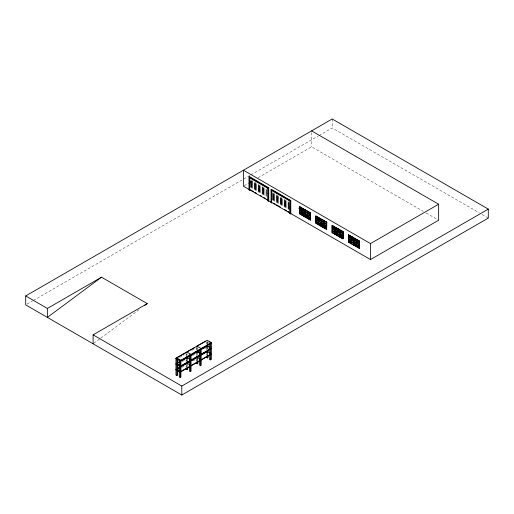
<?xml version="1.0" encoding="UTF-8"?>
<svg xmlns="http://www.w3.org/2000/svg" width="514" height="514" viewBox="0 0 514 514"><rect width="100%" height="100%" fill="white"/><g stroke="black" fill="none" stroke-linecap="round" stroke-linejoin="round"><path stroke-width="0.39" stroke-dasharray="2.57 1.93" d="M93.76 343.333L100.204 338.546M100.853 338.071L140.161 308.869M27.088 304.082L32.652 300.876M33.346 300.472L250.183 175.287M250.877 174.882L318.288 135.966M318.982 135.561L332.192 127.941L479.279 212.86M244.105 185.792L249.669 182.579M250.363 182.174L253.145 180.568M258.015 177.76L311.568 146.837L423.369 211.389M179.604 357.455L184.327 354.724M191.78 350.426L196.502 347.695M182.303 361.49L184.327 360.32M192.454 355.63L196.502 353.291M204.63 348.601L206.654 347.432M181.628 367.471L185.001 365.525M193.129 360.834L195.153 359.665M482.055 214.46L488.3 218.071M426.151 212.989L438.648 220.21M250.331 179.881L266.605 189.377M272.375 192.609L289.331 202.497M250.331 180.793L266.605 190.186M272.375 193.521L289.331 203.306M250.331 180.889L266.605 190.289M272.375 193.617L289.331 203.409M250.331 181.705L266.605 191.099M272.375 194.433L289.331 204.219M250.331 181.802L266.605 191.202M272.375 194.53L289.331 204.321M250.331 182.618L266.605 192.011M272.375 195.346L289.331 205.131M250.331 182.714L266.605 192.114M272.375 195.442L289.331 205.234M250.331 183.53L267.961 193.707M272.375 196.258L290.686 206.827M250.331 183.626L266.605 193.026M272.375 196.354L289.331 206.146M250.331 184.442L266.605 193.836M272.375 197.17L290.686 207.74M250.331 184.539L266.605 193.939M272.375 197.267L289.331 207.058M250.331 185.355L266.605 194.755M272.375 198.083L290.686 208.652M250.331 185.451L266.605 194.851M272.375 198.179L289.331 207.971M250.331 186.267L266.605 195.667M272.375 198.995L290.686 209.564M250.331 186.364L266.605 195.763M272.375 199.091L289.331 208.883M250.331 187.18L266.605 196.579M272.375 199.907L290.686 210.483M332.192 118.985L332.192 127.941M311.568 132.451L311.568 146.837M208.035 341.804L208.035 344.084M208.035 347.393L208.035 348.916M207.328 341.45L207.328 343.731M207.328 347.04L207.328 348.563M207.328 352.636L207.328 354.917M207.11 342.028L207.11 343.551M207.11 347.625L207.11 349.147M207.11 353.214L207.11 354.737M206.403 341.675L206.403 344.721M206.403 347.271L206.403 350.317M206.403 353.626L206.403 355.148M197.884 358.849L197.884 360.372M197.177 347.31L197.177 349.591M197.177 352.9L197.177 355.187M197.177 359.254L197.177 360.777M196.958 347.888L196.958 349.411M196.958 359.08L196.958 361.361M196.252 347.535L196.252 349.822M196.252 353.131L196.252 356.176M196.252 359.485L196.252 361.008M187.732 359.119L187.732 360.635M187.732 364.709L187.732 366.231M187.025 353.169L187.025 355.45M187.025 359.524L187.025 361.046M186.813 353.748L186.813 355.27M186.813 359.344L186.813 360.867M186.813 364.94L186.813 367.221M186.107 354.159L186.107 355.682M186.107 359.749L186.107 362.036M186.107 365.345L186.107 366.867"/><path stroke-width="0.77" d="M101.502 277.194L47.372 317.401L47.372 308.445L101.502 277.194L147.248 303.601L144.672 305.515M25.7 295.929L332.192 118.985L488.3 209.114L488.3 218.071L181.808 395.015L25.7 304.886L25.7 295.929L47.372 308.445M249.939 189.962L249.001 189.949L249.001 176.893L249.457 176.63L268.732 187.758L268.732 201.366M249.001 176.893L268.276 188.021L268.732 187.758M271.983 202.689L271.045 202.677L271.045 189.627L271.501 189.364L290.776 200.486L290.776 214.094M249.483 190.225L249.483 177.728L267.794 188.304L267.794 200.794L268.25 200.531L249.457 189.685M267.794 200.794L268.732 200.813L370.491 259.557L438.648 220.21L438.648 204.225L311.568 130.858M271.045 202.677L271.501 202.413M271.045 189.627L290.32 200.749L290.776 200.486M299.514 206.66L310.501 212.822L310.34 220.005L299.514 213.753L299.514 206.66L310.34 212.912L310.34 220.005M299.688 206.808C309.659 213.843 291.856 204.566 302.181 209.776M271.527 202.953L271.527 190.456L289.838 201.032L289.838 213.522L290.294 213.259M289.838 213.522L290.776 213.541M302.328 208.408L302.393 209.898L304.892 211.338L304.892 209.808L302.328 208.408L302.328 209.937L304.892 211.338M299.688 210.11L302.181 211.55L302.181 210.02L299.688 208.581L302.181 210.02M299.688 210.354L302.181 211.794C303.742 216.465 295.711 208.6 302.181 213.323M302.328 210.181L304.892 211.582L304.821 213.149L304.821 211.62L302.328 210.181L302.328 211.71L304.892 213.111M302.181 211.55L302.116 210.059M305.033 209.969L305.098 211.46L307.526 212.937L305.033 211.498L305.033 209.969L307.597 211.37L307.526 212.937M302.181 211.794L302.116 213.361M302.328 211.71L302.393 210.142M302.328 211.954L302.393 213.445L304.892 214.884L304.892 213.355L302.328 211.954L302.328 213.483L304.892 214.884M305.033 211.742L307.597 213.143L307.526 214.711L305.033 213.271L305.033 211.742L307.597 213.143M302.181 213.567C294.419 208.254 308.394 218.154 299.617 213.696L299.675 206.57M302.328 213.728L304.892 215.128L304.821 216.696L302.328 215.257L302.328 213.728L304.892 215.128M93.118 343.815L93.118 334.858L147.248 303.601M304.892 213.355L304.821 214.923M305.033 213.271L305.098 211.704M305.033 213.516L305.098 215.006L307.526 216.484L305.033 215.045L305.033 213.516L307.597 214.916L307.526 216.484M302.328 215.257L302.393 213.689M307.738 213.059L310.238 214.505L307.738 213.059L307.738 211.53L310.501 212.822M307.802 213.265L310.302 214.704L307.802 213.265L307.738 214.833L310.238 216.278L310.238 214.743M305.033 215.289L307.597 216.69L307.526 218.257L305.033 216.818L305.033 215.289L307.597 216.69M305.033 216.818L305.098 215.25M307.738 216.606L310.302 218.007L307.738 216.606C306.53 213.355 311.516 216.188 310.238 218.045M307.802 216.812L310.302 218.251L307.802 216.812L307.738 218.379L310.302 219.78M315.814 216.073L326.801 222.228L326.641 229.411L315.814 223.166L315.814 216.073L326.641 222.324L326.641 229.411M315.924 216.253C319.078 216.445 319.991 221.579 315.924 217.788L315.988 216.221M315.924 217.788L318.481 219.189M315.924 218.026L318.481 219.433L318.417 221.001L318.417 219.472L315.924 218.026L315.924 219.562L318.481 220.962M318.629 217.82L318.693 219.311L321.121 220.789L318.629 219.349L318.629 217.82L321.192 219.221L321.121 220.789M315.924 219.799L318.481 221.206L318.481 222.735L315.924 221.328L315.988 219.761M318.629 219.594L321.192 220.994L321.121 222.562L318.629 221.123L318.629 219.594L321.192 220.994M315.924 221.328L318.481 222.735M315.924 221.573L318.481 222.973L318.417 224.547L315.924 223.102L315.924 221.573L318.481 222.973M318.481 221.206L318.417 222.774M318.629 221.123L318.693 219.555M318.629 221.361L318.693 222.858L321.121 224.335L318.629 222.896L318.629 221.361L321.192 222.768L321.121 224.335M321.334 220.911L323.897 222.311C325.073 220.538 320.106 217.66 321.334 220.911L323.897 222.311M323.897 222.556L321.334 221.155L323.897 222.556L323.826 224.123L323.826 222.594M318.629 223.134L321.192 224.541L321.121 226.109L318.629 224.663L318.629 223.134L321.192 224.541M324.038 220.943L324.103 222.433L326.538 223.911L324.038 222.472L324.038 220.943L326.801 222.228M323.897 224.085L321.398 222.646M318.629 224.663L318.693 223.095M324.038 222.716L326.602 224.117L324.038 222.716L324.038 224.245L326.538 225.685L326.538 224.155M321.334 224.457L323.897 225.858L323.897 224.329L321.398 222.89L321.334 224.457L323.897 225.858M321.398 224.663C324.283 224.811 325.568 230.047 321.334 226.231L321.398 224.663L323.897 226.102M323.897 224.329L323.826 225.897M324.038 224.245L324.103 222.678M324.038 224.489L324.103 225.98L326.538 227.458L324.038 226.019L324.038 224.489L326.602 225.89L326.538 227.458M324.038 226.263L326.602 227.663L324.038 226.263L324.038 227.792L326.602 229.193M324.038 227.792L324.103 226.224M332.115 225.485L343.101 231.641L342.941 238.824L332.115 232.572L332.115 225.485L342.941 231.737L342.941 238.824M332.224 227.194L334.781 228.601L332.224 227.194L332.288 225.627M332.224 227.439L334.781 228.839L334.717 230.413L332.224 228.968L332.224 227.439L334.781 228.839M334.929 228.762L337.492 230.163C338.668 228.389 333.702 225.505 334.929 228.762L337.492 230.163M337.492 230.407L334.929 229L337.492 230.407L337.422 231.975L337.422 230.445M332.224 230.741L334.781 232.142L332.224 230.741L332.288 229.173L334.781 230.613L334.717 232.18M332.224 230.985L334.781 232.386L334.717 233.954L332.224 232.514L332.224 230.985L334.781 232.386M337.492 231.936L334.993 230.49M332.115 232.572L343.101 238.734M337.634 230.323L340.197 231.724C341.373 229.951 336.407 227.066 337.634 230.323L340.197 231.724M340.197 231.968L337.634 230.561L340.197 231.968L340.127 233.536L340.127 232.007M334.929 232.302L337.492 233.709L337.492 232.18L334.993 230.735L334.929 232.302L337.492 233.709M334.993 232.508C337.878 232.662 339.163 237.892 334.929 234.076L334.993 232.508L337.492 233.947M340.339 230.356L340.409 231.846L342.838 233.324L340.339 231.885L340.339 230.356L343.101 231.641M337.492 232.18L337.422 233.748M340.197 233.497L337.698 232.058M340.339 232.129L342.902 233.529L340.339 232.129L340.339 233.658L342.838 235.097L342.838 233.568M337.634 233.864L340.197 235.271L340.197 233.742L337.698 232.296L337.634 233.864L340.197 235.271M337.698 234.069C340.583 234.223 341.868 239.453 337.634 235.637L337.698 234.069L340.197 235.515M340.197 233.742L340.127 235.309M340.339 233.658L340.409 232.09M340.339 233.902L340.409 235.393L342.838 236.87L340.339 235.431L340.339 233.902L342.902 235.303L342.838 236.87M340.339 235.669L342.902 237.076L340.339 235.669L340.339 237.205L342.902 238.605M340.339 237.205L340.409 235.63M348.415 234.898L359.402 241.053L359.241 248.236L348.415 241.985L348.415 234.898L359.241 241.143L359.241 248.236M348.524 235.078L351.088 236.479L351.017 238.046L348.524 236.607L351.088 238.008M348.524 238.38L351.088 239.781L351.088 238.252L348.588 236.813L351.088 238.252M348.524 238.624L351.088 240.025L351.017 241.593L348.524 240.154L351.088 241.554M351.229 238.168L353.793 239.575C354.968 237.802 350.002 234.917 351.229 238.168L353.793 239.575M353.793 239.813L351.229 238.412L353.793 239.813L353.722 241.381L353.722 239.852M353.934 238.2L353.998 239.691L356.498 241.137L356.498 239.608L353.934 238.2L353.934 239.73L356.498 241.137M353.793 241.342L351.293 239.903M348.415 241.985L359.402 248.14M353.934 239.974L356.498 241.381L356.433 242.949L356.433 241.419L353.934 239.974L353.934 241.503L356.498 242.91M351.017 241.837L348.588 240.359L351.017 241.837L351.017 243.366L348.524 241.927L348.576 234.802M351.229 241.715L353.793 243.116L353.793 241.586L351.293 240.147L351.229 241.715L353.793 243.116M351.293 241.921C354.178 242.075 355.463 247.305 351.229 243.488L351.293 241.921L353.793 243.36M356.71 239.73L356.71 241.259L359.138 242.736L356.639 241.297L356.639 239.768L359.402 241.053M353.793 241.586L353.722 243.154M353.934 241.503L353.998 239.935M353.934 241.747L353.998 243.238L356.498 244.683L356.498 243.148L353.934 241.747L353.934 243.276L356.498 244.683M353.934 243.52L356.498 244.921L356.433 246.489L353.934 245.049L353.934 243.52L356.498 244.921M356.498 243.148L356.433 244.722M356.639 243.071L356.71 241.496L359.202 242.942L359.138 244.51L356.639 243.071L356.639 241.535L359.202 242.942M356.639 243.308L356.71 244.799L359.138 246.283L356.639 244.837L356.639 243.308L359.202 244.715L359.138 246.283M353.934 245.049L353.998 243.482M356.639 245.082L359.202 246.482L359.138 248.056L356.639 246.611L356.639 245.082L359.202 246.482M356.639 246.611L356.71 245.043M248.782 189.293L243.405 186.19L243.405 170.205L370.491 243.578L438.648 204.225M176.874 375.541L176.874 370.215L177.581 369.81L177.581 375.136L176.874 375.541L175.955 375.014L175.955 358.232L207.11 340.242L211.344 342.684L211.344 359.466L210.637 359.877L209.718 359.344L209.718 354.776M186.107 352.636L176.662 357.821L180.896 360.269L180.896 377.051L180.189 377.456L179.264 376.923L179.264 371.596M194.234 347.946L186.813 351.961L191.047 354.403L191.047 371.185L190.341 371.596L189.415 371.063L189.415 366.495M205.728 341.302L196.958 346.102L201.192 348.543L201.192 365.325L200.486 365.737L199.567 365.203L199.567 360.635M175.955 358.232L180.189 360.674L211.344 342.684M180.896 360.532L190.341 355.078L190.341 360.41L189.415 359.877L189.415 354.544M191.047 354.673L200.486 349.218L200.486 354.544L199.567 354.017L199.567 349.449M201.192 348.813L210.637 343.358L210.637 348.685L209.718 348.151L209.718 343.59M177.336 363.025L179.367 361.856M180.722 361.072L186.132 357.943M187.488 357.166L196.958 351.698M197.639 351.306L199.67 350.13M201.019 349.353L207.11 345.832M177.336 363.295L179.36 362.126M182.059 360.565L186.107 358.232M188.163 357.044L190.186 355.874M191.536 355.097L196.252 352.366M198.308 351.184L199.657 350.407M201.681 349.237L205.728 346.899M186.107 357.962L187.025 358.496L187.732 358.091L187.732 356.568M196.252 352.103L197.177 352.636L197.884 352.225L197.884 349.944M206.403 346.243L207.328 346.777L208.035 346.365L208.035 344.084M177.581 364.214L176.874 364.625L176.874 369.951L177.581 369.54L177.581 364.979M197.177 352.9L197.884 352.495M207.328 347.04L208.035 346.635M180.896 366.129L190.341 360.674L190.341 366L189.415 365.467L189.415 360.905M191.047 360.269L200.486 354.814L200.486 360.141L199.567 359.607L199.567 355.039M201.192 354.403L210.637 348.955L210.637 354.281L209.718 353.748L209.718 349.179M177.336 368.622L179.367 367.446M180.722 366.668L186.132 363.539M187.488 362.762L196.284 357.68L197.177 358.232L197.884 357.821L197.884 356.298M197.639 356.896L199.67 355.727M201.019 354.943L207.11 351.428M177.336 368.885L179.36 367.716M182.059 366.161L186.107 363.822M188.163 362.64L190.186 361.471M191.536 360.687L196.252 357.962M197.633 357.166L199.657 355.996M201.681 354.827L206.403 352.103M186.107 363.559L187.025 364.092L187.732 363.681L187.732 361.4M206.403 351.839L207.328 352.366L208.035 351.961L208.035 349.681M180.896 371.718L190.341 366.27L190.341 371.596M191.047 365.859L200.486 360.41L200.486 365.737M201.192 359.999L210.637 354.544L210.637 359.877M186.813 368.744L186.107 369.148L187.025 369.682L187.732 369.277L187.732 366.996M196.252 363.289L197.177 363.822L197.884 363.417L197.884 361.895M206.403 357.429L207.328 357.962L208.035 357.558L208.035 355.27M209.718 359.344L210.425 358.933M93.118 334.858L181.808 386.059L488.3 209.114M332.224 225.665L334.781 227.072L334.717 228.64M299.675 213.663L310.501 219.908M326.801 229.321L315.975 223.07L315.975 215.983M250.331 189.737L253.723 191.69M255.079 192.474L256.435 193.258M260.502 195.609L261.857 196.393M263.894 197.562L265.25 198.346M266.605 199.13L267.961 199.914M273.731 203.248L275.086 204.026M276.448 204.81L280.515 207.161M284.583 209.513L286.619 210.682M287.975 211.466L289.331 212.25M209.23 341.733L211.344 342.954M207.714 346.185L211.344 348.28L180.189 366.27L175.955 363.822M209.718 348.421L210.637 348.955M207.714 351.775L211.344 353.876L180.189 371.86L175.955 369.418M209.718 354.017L210.637 354.544M197.569 352.045L201.192 354.14M197.569 357.641L201.192 359.736M187.417 357.905L189.833 359.299M189.415 360.141L190.341 360.674M187.417 363.501L189.833 364.895M189.415 365.737L190.341 366.27M175.955 358.496L180.189 360.937M177.266 363.764L179.682 365.165M175.955 364.092L180.189 366.533M177.266 369.36L179.682 370.755M175.955 369.682L180.189 372.13M370.491 243.578L370.491 259.557M359.202 241.169L359.138 242.736M356.433 239.646L356.433 241.175M356.433 244.96L356.433 246.489M353.722 238.078L353.722 239.614M353.722 243.398L353.722 244.927M351.293 238.374L351.229 239.942M342.838 231.795L342.838 233.324M342.838 237.115L342.838 238.644M340.127 230.233L340.127 231.763M340.127 235.553L340.127 237.082M337.698 230.523L337.634 232.097M337.422 228.672L337.422 230.201M337.422 233.986L337.422 235.521M334.993 228.961L334.929 230.529M332.275 225.389L332.275 232.482M326.538 222.382L326.538 223.911M326.538 227.702L326.538 229.231M323.826 220.821L323.826 222.35M323.826 226.141L323.826 227.67M321.398 221.116L321.334 222.684M318.417 217.698L318.417 219.227M318.417 223.012L318.417 224.547M310.238 212.976L310.238 214.505M310.238 218.289L310.238 219.819M304.821 209.847L304.821 211.376M304.821 215.167L304.821 216.696M302.116 208.286L302.116 209.815M302.116 213.606L302.116 215.135M290.32 200.749L290.32 213.805M268.276 188.021L268.276 201.077M207.328 345.254L207.328 346.777M207.328 350.85L207.328 352.366M207.328 355.682L207.328 357.962M197.177 351.113L197.177 352.636M197.177 356.71L197.177 358.232M197.177 361.541L197.177 363.822M187.025 356.215L187.025 358.496M187.025 361.805L187.025 364.092M187.025 367.401L187.025 369.682M181.808 386.059L181.808 395.015M180.189 360.674L180.189 377.456M179.264 360.41L179.264 365.737M179.264 366L179.264 371.326M177.581 359.382L177.581 363.951L176.874 364.355L176.874 359.029"/></g></svg>
